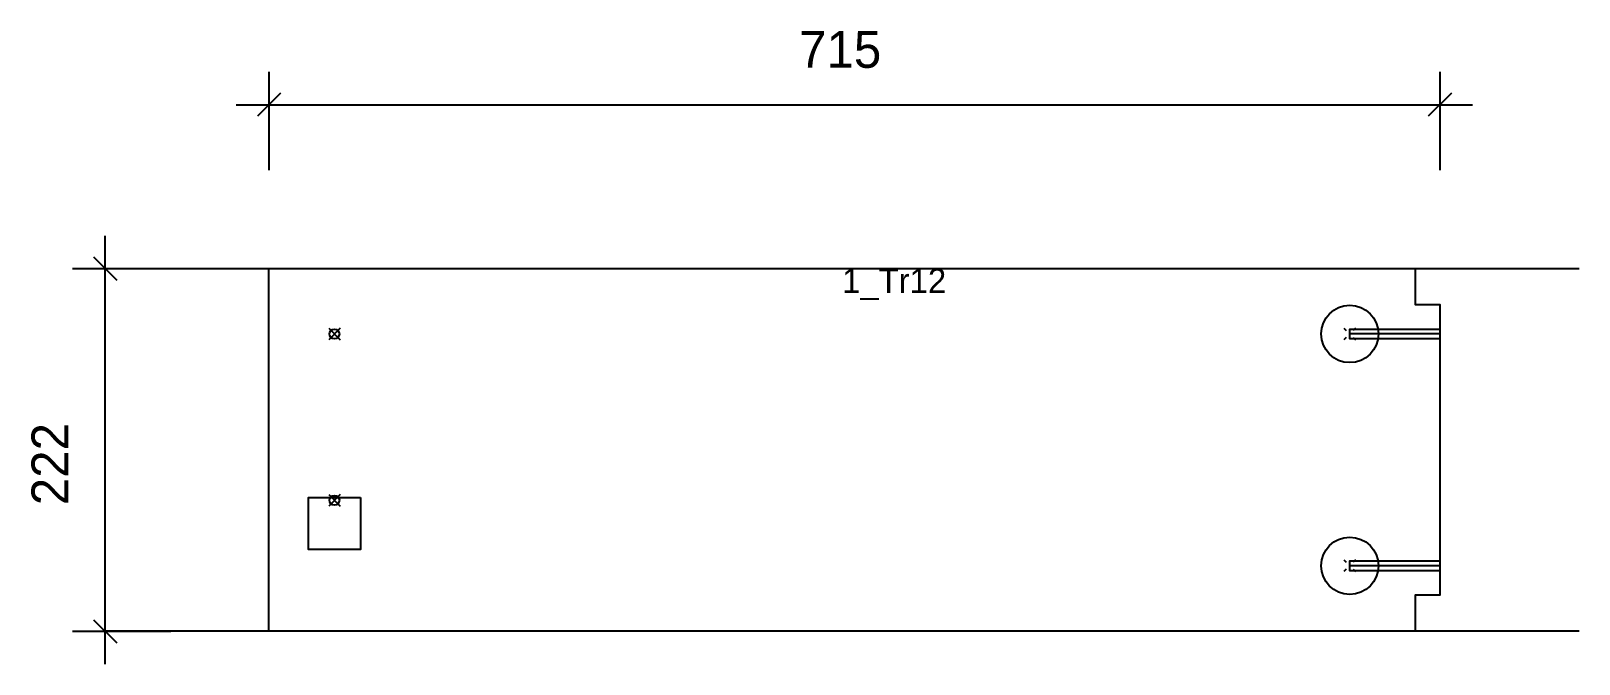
# Model space of a CAD drawing. Header units: millimetres. Extents: x -145 to 800, y -20 to 367.
import ezdxf
from ezdxf.enums import TextEntityAlignment as Align

# ---------------------------------------------------------------- set-up
doc = ezdxf.new("R2010")
doc.units = ezdxf.units.MM
for name, color, linetype in [('CONTOUR', 7, 'CONTINUOUS'), ('CUT_', 7, 'CONTINUOUS'), ('DIMLINES', 7, 'CONTINUOUS'), ('DIMLINESTEXT', 7, 'CONTINUOUS'), ('DRILLINGSOTHER', 7, 'CONTINUOUS'), ('DRILLINGSSIDE', 7, 'CONTINUOUS'), ('EXTRATREADBACKPROFILELINES', 7, 'CONTINUOUS'), ('EXTRATREADBACKPROFILELINESTEXT', 7, 'CONTINUOUS'), ('EXTRATREADFRONTPROFILELINES', 7, 'CONTINUOUS')]:
    doc.layers.add(name, color=color, linetype=linetype)

msp = doc.modelspace()

# ---------------------------------------------------------------- linework, layer by layer
at = {"layer": 'CONTOUR', "color": 0, "linetype": '0'}
msp.add_lwpolyline([(700, 221.521), (700, 199.521), (715, 199.521), (715, 22), (700, 22), (700, 0), (0, 0), (0, 221.521), (700, 221.521)], dxfattribs=at)
at = {"layer": 'CUT_', "color": 1, "linetype": '1'}
msp.add_lwpolyline([(55.875, 81.75), (55.875, 78.575), (55.875, 65.875), (55.875, 62.7), (55.875, 50), (49.525, 50), (24.125, 50), (24.125, 56.35), (24.125, 81.75), (30.475, 81.75), (55.875, 81.75)], dxfattribs=at)
at = {"layer": 'DIMLINES', "color": 0}
for p, q in [((0, 341.521), (0, 281.521)), ((715, 341.521), (715, 281.521)), ((-20, 321.521), (735, 321.521)), ((7.071, 328.593), (-7.071, 314.45)), ((722.071, 328.593), (707.929, 314.45)), ((-100, -20), (-100, 241.521)), ((-107.071, 228.593), (-92.929, 214.45)), ((-120, 221.521), (-60, 221.521)), ((-120, 0), (-60, 0)), ((-107.071, 7.071), (-92.929, -7.071))]:
    msp.add_line(p, q, dxfattribs=at)
at = {"layer": 'DRILLINGSOTHER', "color": 3}
for p, q in [((43.536, 185.057), (36.464, 177.986)), ((36.466, 185.057), (43.534, 177.986)), ((656.466, 185.057), (657.879, 183.643)), ((663.536, 185.057), (662.121, 183.643)), ((657.879, 179.4), (656.464, 177.986)), ((662.121, 179.4), (663.534, 177.986)), ((43.536, 83.536), (36.464, 76.464)), ((36.466, 83.536), (43.534, 76.464)), ((657.879, 37.879), (656.464, 36.464)), ((656.466, 43.536), (657.879, 42.121)), ((663.536, 43.536), (662.121, 42.121)), ((662.121, 37.879), (663.534, 36.464))]:
    msp.add_line(p, q, dxfattribs=at)
for centre, radius in [((660, 181.521), 17.5), ((40, 181.521), 3), ((40, 80), 3), ((660, 40), 17.5)]:
    msp.add_circle(centre, radius, dxfattribs=at)
at = {"layer": 'DRILLINGSSIDE', "color": 3}
for p, q in [((715, 181.521), (660, 181.521)), ((715, 40), (660, 40))]:
    msp.add_line(p, q, dxfattribs=at)
at = {"layer": 'DRILLINGSSIDE', "color": 3, "linetype": '3'}
for points in [[(715, 178.521), (660, 178.521), (660, 184.521), (715, 184.521)], [(715, 37), (660, 37), (660, 43), (715, 43)]]:
    msp.add_lwpolyline(points, dxfattribs=at)
at = {"layer": 'EXTRATREADBACKPROFILELINES', "color": 2}
msp.add_line((-100, 221.521), (800, 221.521), dxfattribs=at)
at = {"layer": 'EXTRATREADFRONTPROFILELINES', "color": 2}
msp.add_line((800, 0), (-100, 0), dxfattribs=at)

# ---------------------------------------------------------------- texts
at = {"layer": 'DIMLINESTEXT'}
msp.add_text('715', height=22.5, dxfattribs=at).set_placement((323.695, 366.521), align=Align.TOP_LEFT)
msp.add_text('222', height=22.5, rotation=90, dxfattribs=at).set_placement((-145, 76.956), align=Align.TOP_LEFT)
at = {"layer": 'EXTRATREADBACKPROFILELINESTEXT'}
msp.add_text('1_Tr12', height=15, rotation=360, dxfattribs=at).set_placement((350, 221.521), align=Align.TOP_LEFT)

doc.saveas('drawing.dxf')
